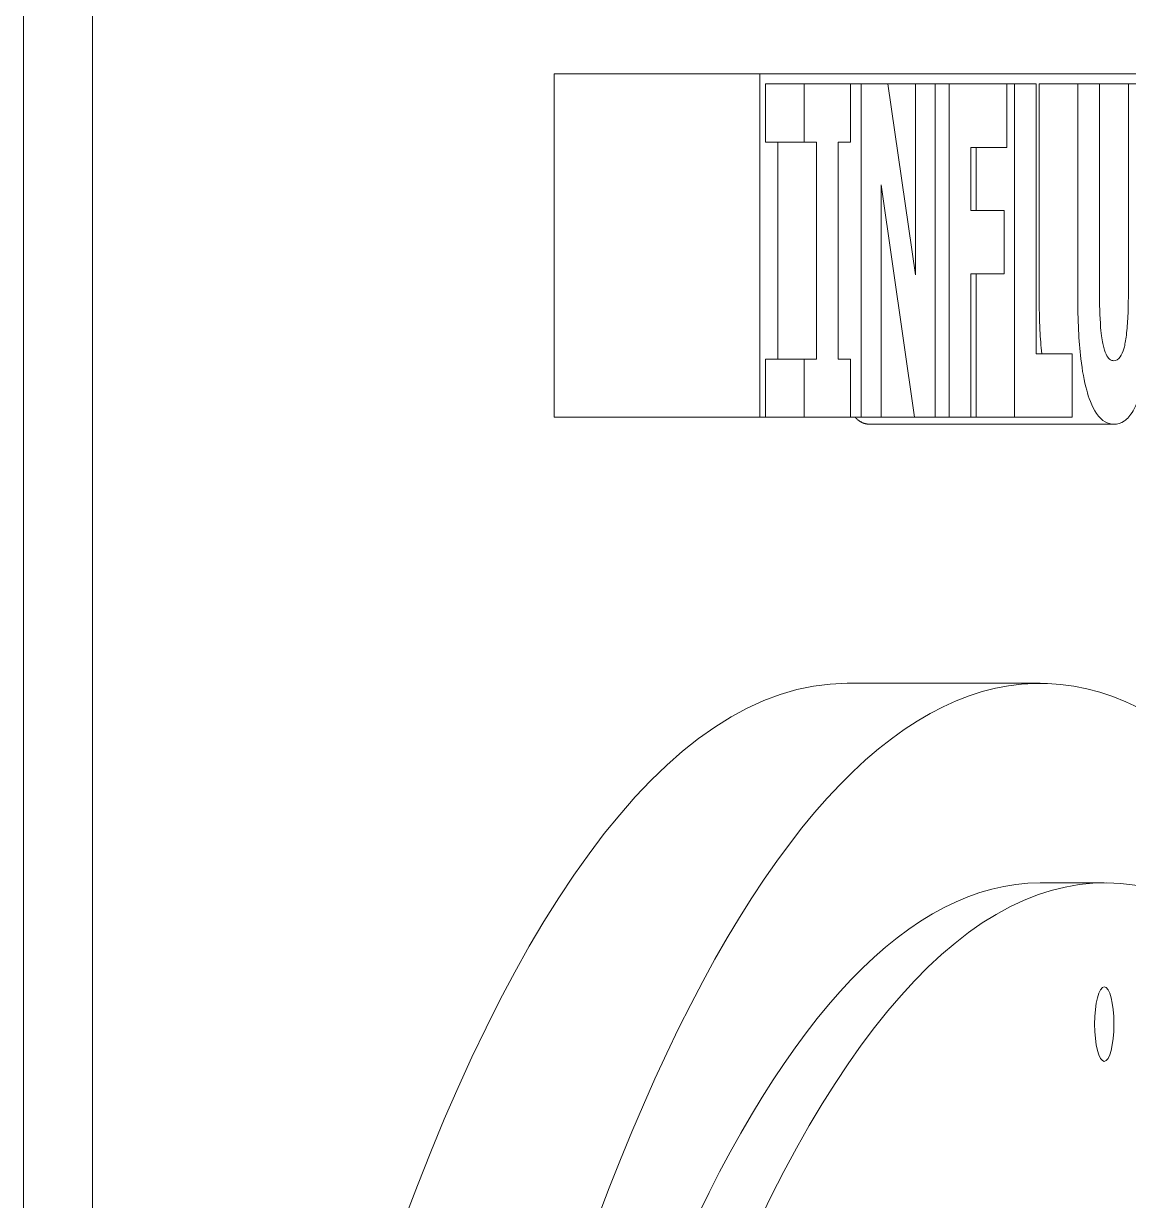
# Model space of a CAD drawing. Header units: inches. Extents: x 15 to 402, y 6 to 261.
# Drawn here: x 215.387 to 216.424, y 105.403 to 106.509 of the extents above; entities that cross this region are included whole.
import ezdxf

# ---------------------------------------------------------------- set-up
doc = ezdxf.new("R2010")
doc.units = ezdxf.units.IN
doc.header["$LTSCALE"] = 12
doc.header["$MEASUREMENT"] = 0
doc.layers.add('Visible (ANSI)', color=7, linetype='Continuous', lineweight=50)

msp = doc.modelspace()

# ---------------------------------------------------------------- linework, layer by layer
at = {"layer": 'Visible (ANSI)', "linetype": 'Continuous', "lineweight": 18}
for p, q in [((215.386752, 100.326622), (215.386752, 107.826622)), ((215.451466, 101.170372), (215.451466, 106.982872)), ((215.88505, 106.139087), (215.88505, 106.461587)), ((215.88505, 106.461587), (216.078235, 106.461587)), ((216.078235, 106.461587), (216.628226, 106.461587)), ((216.078235, 106.139087), (216.078235, 106.461587)), ((216.083356, 106.452087), (216.083356, 106.397553)), ((216.083356, 106.452087), (216.119578, 106.452087)), ((216.163169, 106.452087), (216.119578, 106.452087)), ((216.119578, 106.452087), (216.119578, 106.397553)), ((216.163169, 106.452087), (216.17338, 106.452087)), ((216.163169, 106.397553), (216.163169, 106.452087)), ((216.198326, 106.452087), (216.17338, 106.452087)), ((216.17338, 106.452087), (216.17338, 106.139087)), ((216.198326, 106.452087), (216.224192, 106.452087)), ((216.224192, 106.272759), (216.198326, 106.452087)), ((216.242771, 106.452087), (216.224192, 106.452087)), ((216.224192, 106.452087), (216.224192, 106.272759)), ((216.242771, 106.452087), (216.255936, 106.452087)), ((216.242771, 106.139087), (216.242771, 106.452087)), ((216.310162, 106.452087), (216.255936, 106.452087)), ((216.255936, 106.452087), (216.255936, 106.139087)), ((216.310162, 106.39248), (216.310162, 106.452087)), ((216.310162, 106.452087), (216.317353, 106.452087)), ((216.337704, 106.452087), (216.317353, 106.452087)), ((216.317353, 106.452087), (216.317353, 106.139087)), ((216.337704, 106.198694), (216.337704, 106.452087)), ((216.340381, 106.452087), (216.340381, 106.252213)), ((216.340381, 106.452087), (216.376604, 106.452087)), ((216.396955, 106.452087), (216.376604, 106.452087)), ((216.376604, 106.452087), (216.376604, 106.252213)), ((216.396955, 106.452087), (216.424133, 106.452087)), ((216.396955, 106.256779), (216.396955, 106.452087)), ((216.444484, 106.452087), (216.424133, 106.452087)), ((216.424133, 106.452087), (216.424133, 106.256779)), ((216.083356, 106.397553), (216.119578, 106.397553)), ((216.094976, 106.397553), (216.094976, 106.193621)), ((216.119578, 106.397553), (216.131198, 106.397553)), ((216.131198, 106.397553), (216.131198, 106.193621)), ((216.151549, 106.397553), (216.163169, 106.397553)), ((216.151549, 106.193621), (216.151549, 106.397553)), ((216.276156, 106.39248), (216.310162, 106.39248)), ((216.276156, 106.33338), (216.276156, 106.39248)), ((216.281131, 106.39248), (216.281131, 106.33338)), ((216.191959, 106.357223), (216.223207, 106.139087)), ((216.191959, 106.139087), (216.191959, 106.357223)), ((216.30747, 106.33338), (216.276156, 106.33338)), ((216.30747, 106.273773), (216.30747, 106.33338)), ((216.276156, 106.139087), (216.276156, 106.273773)), ((216.276156, 106.273773), (216.30747, 106.273773)), ((216.281131, 106.273773), (216.281131, 106.139087)), ((216.371382, 106.198694), (216.337704, 106.198694)), ((216.371382, 106.139087), (216.371382, 106.198694)), ((216.083356, 106.193621), (216.083356, 106.139087)), ((216.083356, 106.193621), (216.119578, 106.193621)), ((216.119578, 106.193621), (216.119578, 106.139087)), ((216.131198, 106.193621), (216.119578, 106.193621)), ((216.163169, 106.193621), (216.151549, 106.193621)), ((216.163169, 106.139087), (216.163169, 106.193621)), ((215.88505, 106.139087), (216.078235, 106.139087)), ((216.083356, 106.139087), (216.078235, 106.139087)), ((216.083356, 106.139087), (216.119578, 106.139087)), ((216.119578, 106.139087), (216.163169, 106.139087)), ((216.163169, 106.139087), (216.17338, 106.139087)), ((216.17338, 106.139087), (216.191959, 106.139087)), ((216.181137, 106.132492), (216.410544, 106.132492)), ((216.191959, 106.139087), (216.223207, 106.139087)), ((216.223207, 106.139087), (216.242771, 106.139087)), ((216.242771, 106.139087), (216.255936, 106.139087)), ((216.255936, 106.139087), (216.276156, 106.139087)), ((216.281131, 106.139087), (216.276156, 106.139087)), ((216.281131, 106.139087), (216.317353, 106.139087)), ((216.317353, 106.139087), (216.371382, 106.139087)), ((216.160046, 105.889087), (216.341157, 105.889087)), ((216.341157, 105.701587), (216.401527, 105.701587))]:
    msp.add_line(p, q, dxfattribs=at)
for centre, major_axis, start_param, end_param in [((216.341157, 103.076587), (0, 2.8125), 5.6776934, 8.94884126), ((216.401527, 103.076587), (0, -2.625), 2.64866739, 6.39200472), ((216.160046, 103.076587), (0, 2.8125), 0, 1.33971294), ((216.341157, 103.076587), (0, -2.625), 3.14159265, 6.28318531)]:
    msp.add_ellipse(centre, major_axis=major_axis, ratio=0.25881905, start_param=start_param, end_param=end_param, dxfattribs=at)
msp.add_ellipse((216.401527, 105.568983), major_axis=(0, -0.035), ratio=0.25881905, dxfattribs=at)
for points, knots in [([(216.410544, 106.192099), (216.409186, 106.192099), (216.407803, 106.192523), (216.405326, 106.194565), (216.404207, 106.196022), (216.402081, 106.200449), (216.401131, 106.203401), (216.399625, 106.210446), (216.398783, 106.215514), (216.397224, 106.233856), (216.396955, 106.245783), (216.396955, 106.256779)], [-0.357819749, -0.357819749, -0.357819749, -0.357819749, -0.281802872, -0.281802872, -0.21609433, -0.21609433, -0.146681317, -0.146681317, -0.083787292, -0.083787292, 0, 0, 0, 0]), ([(216.424133, 106.256779), (216.424133, 106.249208), (216.424011, 106.24134), (216.423395, 106.22786), (216.422962, 106.221758), (216.421646, 106.211092), (216.420888, 106.207192), (216.419036, 106.200431), (216.417866, 106.197744), (216.414675, 106.193062), (216.412576, 106.192099), (216.410544, 106.192099)], [-0.217363441, -0.217363441, -0.217363441, -0.217363441, -0.17163752, -0.17163752, -0.134758966, -0.134758966, -0.100390194, -0.100390194, -0.059831536, -0.059831536, 0, 0, 0, 0]), ([(216.340381, 106.252213), (216.340381, 106.241708), (216.340592, 106.231108), (216.341481, 106.213235), (216.34202, 106.205821), (216.34276, 106.198694)], [-0.821877976, -0.821877976, -0.821877976, -0.821877976, -0.654433498, -0.654433498, -0.531830613, -0.531830613, -0.531830613, -0.531830613]), ([(216.376604, 106.252213), (216.376604, 106.241708), (216.376814, 106.231108), (216.377786, 106.211576), (216.378487, 106.202572), (216.380835, 106.182778), (216.382653, 106.172843), (216.386722, 106.158114), (216.389588, 106.149348), (216.39937, 106.135068), (216.405053, 106.132492), (216.410544, 106.132492)], [-0.821877976, -0.821877976, -0.821877976, -0.821877976, -0.654433498, -0.654433498, -0.504909579, -0.504909579, -0.307478412, -0.307478412, -0.16166829, -0.16166829, 0, 0, 0, 0]), ([(216.410544, 106.132492), (216.413824, 106.132492), (216.417157, 106.13338), (216.423191, 106.137575), (216.42596, 106.140579), (216.432312, 106.15141), (216.434893, 106.159336), (216.439128, 106.176196), (216.440907, 106.187173), (216.443862, 106.216204), (216.444484, 106.234469), (216.444484, 106.252467)], [-0.433604472, -0.433604472, -0.433604472, -0.433604472, -0.370673963, -0.370673963, -0.316022801, -0.316022801, -0.237534002, -0.237534002, -0.137141706, -0.137141706, 0, 0, 0, 0])]:
    msp.add_open_spline(points, degree=3, knots=knots, dxfattribs=at)
msp.add_open_spline([(216.181137, 106.132492), (216.173528, 106.132492), (216.167554, 106.139087)], degree=2, dxfattribs=at)

doc.saveas('drawing.dxf')
